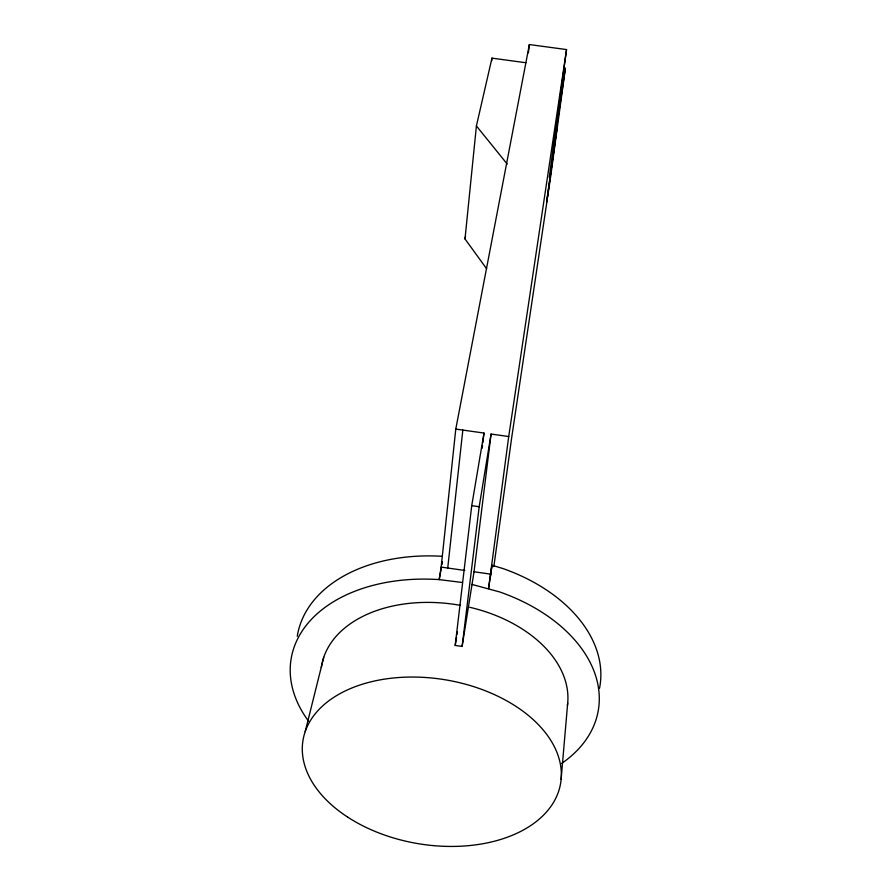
<?xml version="1.0" encoding="UTF-8"?>
<svg xmlns="http://www.w3.org/2000/svg" width="891" height="891" viewBox="0 0 891 891"><rect width="100%" height="100%" fill="white"/><g stroke="black" fill="none" stroke-linecap="round" stroke-linejoin="round"><path stroke-width="1.34" d="M561.118 779.335L567.701 702.954M486.664 268.815L465.002 238.944L476.407 125.954L491.966 58.138L525.957 62.749M491.676 60.889L491.966 58.138M308.587 721.22A155.747 103.556 9.5 0 1 439.185 579.618L441.156 567.088L455.78 429.083L529.365 44.55L566.542 49.573L549.257 177.354L565.395 68.084L550.683 176.373L511.757 437.18L493.837 566.598M447.728 568.024L462.83 430.075M566.542 49.573L508.716 436.534L491.064 434.051L474.034 571.766L462.117 646.432L455.201 645.44L471.729 505.676L484.002 433.059L455.78 429.083M528.385 52.803L529.365 44.55M482.187 448.206L482.51 445.455M482.844 442.704L484.002 433.059M462.117 646.432L479.191 506.723L491.064 434.051M508.716 436.534L488.558 588.628L492.01 565.25L502.947 568.547A153.363 103.334 9.5 0 1 599.543 688.208M490.551 576.265L490.919 573.514M491.464 569.382L491.832 566.631M455.201 645.44L456.537 637.299M456.983 634.592L457.428 631.875M441.435 567.311L439.185 579.618L462.451 582.491M441.936 564.582L442.437 561.842M465.002 238.944L465.57 236.271M305.19 731.634L323.745 657.291M471.729 505.676L479.191 506.723M441.156 567.088L464.824 570.463M474.034 571.766L490.484 574.116M471.918 584.418L499.684 591.947A155.747 103.556 9.5 0 1 561.686 763.42M476.407 125.954L507.224 164.067M321.328 667.437A124.517 82.74 9.5 0 1 460.335 605.345M469.691 607.272A124.517 82.74 9.5 0 1 567.411 705.538M297.271 636.297A153.363 103.334 9.5 0 1 442.092 556.296M546.751 201.31L546.695 202.034L557.031 127.357L546.751 201.31M347.679 817.114A130.598 83.052 9.5 0 0 559.169 789.593A130.598 83.052 9.5 0 0 388.587 678.552A130.598 83.052 9.5 0 0 347.679 817.114"/></g></svg>
